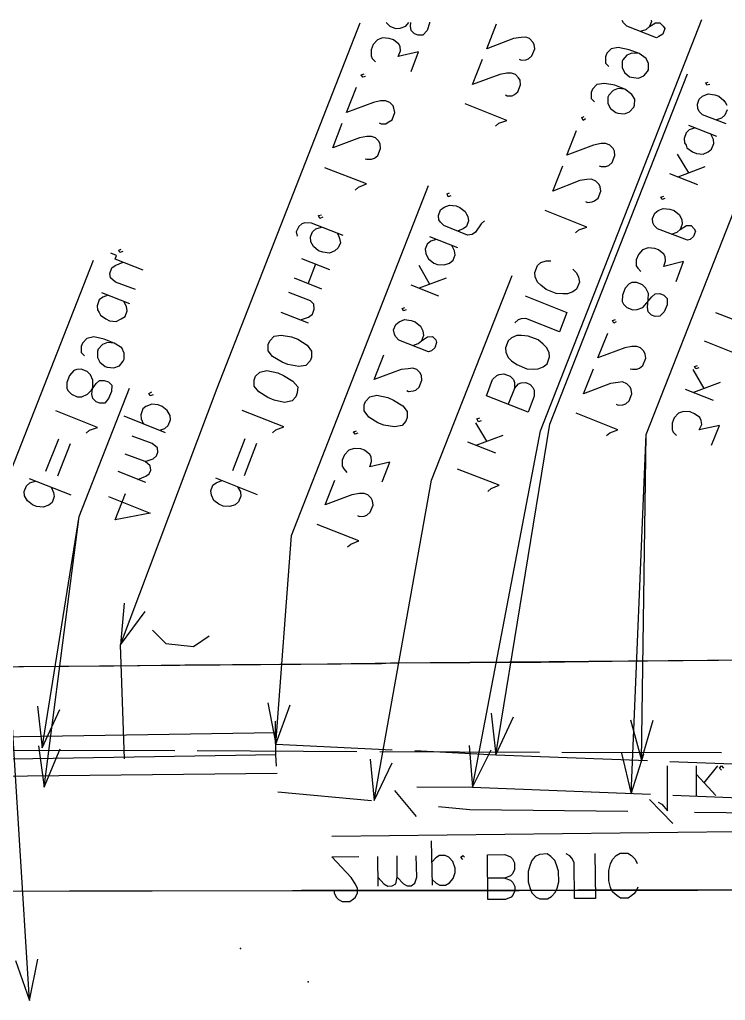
# Model space of a CAD drawing. Header units: metres. Extents: x 131 to 658, y 22 to 173.
# Drawn here: x 187 to 203.51, y 128.37 to 151.34 of the extents above; entities that cross this region are included whole.
import ezdxf

# ---------------------------------------------------------------- set-up
doc = ezdxf.new("R2010")
doc.units = ezdxf.units.M
for name, color, linetype in [('BOUNDARY', 7, 'Continuous'), ('ELECTR_CABLE', 7, 'Continuous'), ('ELECTR_CABLE_COMM', 7, 'Continuous'), ('GRASS', 7, 'Continuous'), ('SEWER', 7, 'Continuous'), ('SIDEWALK_PATH', 7, 'Continuous'), ('TREE', 7, 'Continuous'), ('WATER_PIPELINE', 7, 'Continuous')]:
    doc.layers.add(name, color=color, linetype=linetype)

msp = doc.modelspace()

# ---------------------------------------------------------------- linework, layer by layer
at = {"layer": 'BOUNDARY'}
msp.add_lwpolyline([(186.026, 136.187), (189.2, 136.209), (190.864, 136.231), (194.204, 136.253), (195.869, 136.276), (199.198, 136.298), (200.862, 136.32), (204.192, 136.353), (205.856, 136.364), (208.664, 136.387), (208.664, 136.387), (209.196, 136.376), (210.861, 136.353), (214.19, 136.298), (215.854, 136.276), (219.183, 136.22), (220.848, 136.198), (221.036, 136.198), (221.036, 136.198), (224.177, 136.209)], dxfattribs=at)
at = {"layer": 'ELECTR_CABLE'}
for points in [[(197.522, 134.345), (197.6, 133.368), (199.187, 141.713), (202.963, 151.342)], [(201.739, 151.179), (201.883, 151.267), (201.983, 151.267), (202.061, 151.19), (202.094, 151.134), (202.05, 151.001), (201.961, 150.946), (201.906, 150.912), (201.206, 151.19), (201.129, 151.267), (201.101, 151.323)], [(201.528, 151.068), (201.661, 151.112), (201.739, 151.179)], [(201.78, 151.33), (201.784, 151.301), (201.739, 151.179)], [(201.495, 150.546), (201.329, 150.557), (201.329, 150.557), (201.206, 150.513), (201.206, 150.513), (201.118, 150.402), (201.118, 150.402), (201.096, 150.369), (201.096, 150.369), (201.096, 150.224), (201.096, 150.224), (201.151, 150.102), (201.151, 150.102), (201.273, 150.002), (201.273, 150.002), (201.317, 149.991), (201.317, 149.991), (201.484, 149.969), (201.484, 149.969), (201.606, 150.025), (201.606, 150.025), (201.695, 150.124), (201.695, 150.124), (201.717, 150.169), (201.717, 150.169), (201.717, 150.313), (201.717, 150.313), (201.661, 150.435), (201.661, 150.435), (201.495, 150.546), (201.495, 150.546), (201.262, 150.635), (201.262, 150.635), (201.007, 150.69), (201.007, 150.69), (200.84, 150.657), (200.84, 150.657), (200.74, 150.557), (200.74, 150.557), (200.707, 150.468), (200.707, 150.468), (200.707, 150.324), (200.707, 150.324), (200.785, 150.246)], [(201.084, 134.167), (201.306, 133.213), (201.306, 133.213), (201.661, 141.624), (201.661, 141.624), (205.046, 150.246)], [(201.295, 134.944), (201.551, 134.001), (201.551, 134.001), (201.661, 141.624), (201.661, 141.624), (205.046, 150.246)], [(198.033, 135.099), (198.144, 134.123), (198.144, 134.123), (199.409, 141.868), (199.409, 141.868), (202.627, 150.069)], [(201.162, 149.714), (201.007, 149.725), (201.007, 149.725), (200.885, 149.681), (200.885, 149.681), (200.785, 149.57), (200.785, 149.57), (200.763, 149.525), (200.763, 149.525), (200.763, 149.381), (200.763, 149.381), (200.829, 149.259), (200.829, 149.259), (200.951, 149.17), (200.951, 149.17), (200.996, 149.148), (200.996, 149.148), (201.151, 149.137), (201.151, 149.137), (201.273, 149.181), (201.273, 149.181), (201.373, 149.292), (201.373, 149.292), (201.384, 149.337), (201.384, 149.337), (201.395, 149.481), (201.395, 149.481), (201.329, 149.592), (201.329, 149.592), (201.162, 149.714), (201.162, 149.714), (200.929, 149.803), (200.929, 149.803), (200.685, 149.847), (200.685, 149.847), (200.507, 149.825), (200.507, 149.825), (200.408, 149.714), (200.408, 149.714), (200.374, 149.636), (200.374, 149.636), (200.374, 149.492), (200.374, 149.492), (200.452, 149.414)], [(203.148, 149.825), (203.082, 149.803), (203.082, 149.803), (203.06, 149.858), (203.06, 149.858), (203.115, 149.88)], [(203.537, 148.904), (202.982, 149.115), (202.982, 149.115), (202.904, 149.192), (202.904, 149.192), (202.871, 149.259), (202.871, 149.259), (202.86, 149.359), (202.86, 149.359), (202.904, 149.481), (202.904, 149.481), (202.982, 149.547), (202.982, 149.547), (203.115, 149.603), (203.115, 149.603), (203.271, 149.581), (203.271, 149.581), (203.359, 149.547), (203.359, 149.547), (203.481, 149.448), (203.481, 149.448), (203.515, 149.392), (203.515, 149.392), (203.548, 149.337)], [(200.241, 149.015), (200.186, 148.981), (200.186, 148.981), (200.152, 149.048), (200.152, 149.048), (200.208, 149.07)], [(203.559, 149.226), (203.504, 149.104), (203.504, 149.104), (203.426, 149.037), (203.426, 149.037), (203.304, 148.993)], [(203.315, 148.604), (202.66, 148.859)], [(200.563, 147.916), (200.607, 147.905), (200.607, 147.905), (200.718, 147.905), (200.718, 147.905), (200.785, 147.927), (200.785, 147.927), (200.862, 147.994), (200.862, 147.994), (200.929, 148.16), (200.929, 148.16), (200.918, 148.26), (200.918, 148.26), (200.885, 148.327), (200.885, 148.327), (200.807, 148.404), (200.807, 148.404), (200.718, 148.438), (200.718, 148.438), (200.607, 148.438), (200.607, 148.438), (200.43, 148.404), (200.43, 148.404), (199.808, 148.171), (199.808, 148.171), (200.03, 148.748)], [(202.804, 148.804), (202.671, 148.76), (202.671, 148.76), (202.594, 148.693), (202.594, 148.693), (202.549, 148.56), (202.549, 148.56), (202.56, 148.46), (202.56, 148.46), (202.594, 148.404), (202.594, 148.404), (202.616, 148.338), (202.616, 148.338), (202.749, 148.249), (202.749, 148.249), (202.838, 148.205), (202.838, 148.205), (202.993, 148.194), (202.993, 148.194), (203.115, 148.249), (203.115, 148.249), (203.193, 148.305), (203.193, 148.305), (203.248, 148.438), (203.248, 148.438), (203.237, 148.538), (203.237, 148.538), (203.171, 148.66)], [(202.66, 147.75), (202.394, 148.194)], [(200.241, 147.084), (200.285, 147.062), (200.285, 147.062), (200.396, 147.073), (200.396, 147.073), (200.452, 147.095), (200.452, 147.095), (200.541, 147.162), (200.541, 147.162), (200.596, 147.328), (200.596, 147.328), (200.585, 147.428), (200.585, 147.428), (200.563, 147.483), (200.563, 147.483), (200.485, 147.561), (200.485, 147.561), (200.385, 147.605), (200.385, 147.605), (200.274, 147.594), (200.274, 147.594), (200.108, 147.572), (200.108, 147.572), (199.475, 147.328), (199.475, 147.328), (199.708, 147.916)], [(202.871, 147.472), (202.216, 147.728)], [(203.037, 147.894), (202.405, 147.65)], [(192.806, 135.344), (192.995, 134.378), (192.995, 134.378), (193.361, 139.261), (193.361, 139.261), (196.568, 147.461)], [(197.09, 147.217), (197.023, 147.195), (197.023, 147.195), (197.001, 147.261), (197.001, 147.261), (197.056, 147.284)], [(197.877, 146.629), (197.8, 146.562), (197.8, 146.562), (197.667, 146.363), (197.667, 146.363), (197.589, 146.307), (197.589, 146.307), (197.478, 146.296), (197.478, 146.296), (196.923, 146.518), (196.923, 146.518), (196.845, 146.596), (196.845, 146.596), (196.812, 146.651), (196.812, 146.651), (196.801, 146.751), (196.801, 146.751), (196.845, 146.884), (196.845, 146.884), (196.934, 146.951), (196.934, 146.951), (197.056, 146.995), (197.056, 146.995), (197.212, 146.984), (197.212, 146.984), (197.3, 146.94), (197.3, 146.94), (197.423, 146.851), (197.423, 146.851), (197.456, 146.784), (197.456, 146.784), (197.489, 146.729), (197.489, 146.729), (197.5, 146.629), (197.5, 146.629), (197.456, 146.496), (197.456, 146.496), (197.378, 146.44), (197.378, 146.44), (197.245, 146.385)], [(202.094, 147.15), (202.039, 147.128), (202.039, 147.128), (202.005, 147.184), (202.005, 147.184), (202.072, 147.206)], [(200.008, 146.352), (200.086, 146.418), (200.086, 146.418), (200.274, 146.485), (200.274, 146.485), (199.298, 146.873)], [(202.25, 146.318), (202.383, 146.363), (202.383, 146.363), (202.46, 146.429), (202.46, 146.429), (202.605, 146.518), (202.605, 146.518), (202.716, 146.518), (202.716, 146.518), (202.782, 146.44), (202.782, 146.44), (202.816, 146.385), (202.816, 146.385), (202.771, 146.263), (202.771, 146.263), (202.693, 146.196), (202.693, 146.196), (202.627, 146.174), (202.627, 146.174), (201.928, 146.44), (201.928, 146.44), (201.85, 146.518), (201.85, 146.518), (201.817, 146.585), (201.817, 146.585), (201.806, 146.684), (201.806, 146.684), (201.861, 146.806), (201.861, 146.806), (201.939, 146.873), (201.939, 146.873), (202.061, 146.917), (202.061, 146.917), (202.216, 146.906), (202.216, 146.906), (202.316, 146.873), (202.316, 146.873), (202.438, 146.773), (202.438, 146.773), (202.494, 146.651), (202.494, 146.651), (202.505, 146.551), (202.505, 146.551), (202.46, 146.429)], [(196.746, 146.196), (196.624, 146.152), (196.624, 146.152), (196.535, 146.085), (196.535, 146.085), (196.49, 145.963), (196.49, 145.963), (196.501, 145.863), (196.501, 145.863), (196.535, 145.797), (196.535, 145.797), (196.568, 145.741), (196.568, 145.741), (196.69, 145.641), (196.69, 145.641), (196.779, 145.608), (196.779, 145.608), (196.934, 145.597), (196.934, 145.597), (197.056, 145.641), (197.056, 145.641), (197.145, 145.708), (197.145, 145.708), (197.189, 145.83), (197.189, 145.83), (197.178, 145.93), (197.178, 145.93), (197.112, 146.052)], [(197.256, 145.996), (196.601, 146.252)], [(202.361, 145.209), (202.538, 145.675), (202.538, 145.675), (202.072, 145.564), (202.072, 145.564), (202.116, 145.697), (202.116, 145.697), (202.105, 145.797), (202.105, 145.797), (202.072, 145.852), (202.072, 145.852), (201.95, 145.952), (201.95, 145.952), (201.861, 145.985), (201.861, 145.985), (201.706, 145.996), (201.706, 145.996), (201.573, 145.952), (201.573, 145.952), (201.484, 145.841), (201.484, 145.841), (201.428, 145.719), (201.428, 145.719), (201.428, 145.575), (201.428, 145.575), (201.462, 145.519), (201.462, 145.519), (201.539, 145.442)], [(196.601, 145.142), (196.346, 145.586)], [(196.979, 145.286), (196.346, 145.053)], [(202.083, 144.498), (201.983, 144.398), (201.983, 144.398), (201.872, 144.387), (201.872, 144.387), (201.784, 144.421), (201.784, 144.421), (201.706, 144.498), (201.706, 144.498), (201.695, 144.609), (201.695, 144.609), (201.706, 144.787), (201.706, 144.787), (201.717, 144.931), (201.717, 144.931), (201.65, 145.053), (201.65, 145.053), (201.573, 145.131), (201.573, 145.131), (201.44, 145.186), (201.44, 145.186), (201.329, 145.186), (201.329, 145.186), (201.262, 145.153), (201.262, 145.153), (201.173, 145.053), (201.173, 145.053), (201.107, 144.887), (201.107, 144.887), (201.096, 144.742), (201.096, 144.742), (201.129, 144.676), (201.129, 144.676), (201.206, 144.598), (201.206, 144.598), (201.351, 144.543), (201.351, 144.543), (201.451, 144.554), (201.451, 144.554), (201.584, 144.598), (201.584, 144.598), (201.673, 144.709), (201.673, 144.709), (201.795, 144.853), (201.795, 144.853), (201.872, 144.92), (201.872, 144.92), (201.983, 144.931), (201.983, 144.931), (202.072, 144.887), (202.072, 144.887), (202.15, 144.809), (202.15, 144.809), (202.15, 144.665), (202.15, 144.665), (202.083, 144.498)], [(196.812, 144.865), (196.157, 145.12)], [(196.047, 144.543), (195.98, 144.521), (195.98, 144.521), (195.947, 144.576), (195.947, 144.576), (196.013, 144.598)], [(203.992, 143.966), (204.081, 144.021), (204.081, 144.021), (204.269, 144.099), (204.269, 144.099), (203.293, 144.476)], [(196.202, 143.71), (196.324, 143.755), (196.324, 143.755), (196.402, 143.821), (196.402, 143.821), (196.546, 143.91), (196.546, 143.91), (196.657, 143.921), (196.657, 143.921), (196.735, 143.844), (196.735, 143.844), (196.757, 143.777), (196.757, 143.777), (196.712, 143.655), (196.712, 143.655), (196.635, 143.588), (196.635, 143.588), (196.568, 143.566), (196.568, 143.566), (195.869, 143.833), (195.869, 143.833), (195.791, 143.921), (195.791, 143.921), (195.769, 143.977), (195.769, 143.977), (195.747, 144.077), (195.747, 144.077), (195.802, 144.199), (195.802, 144.199), (195.88, 144.265), (195.88, 144.265), (196.002, 144.321), (196.002, 144.321), (196.157, 144.299), (196.157, 144.299), (196.257, 144.265), (196.257, 144.265), (196.379, 144.165), (196.379, 144.165), (196.435, 144.054), (196.435, 144.054), (196.446, 143.944), (196.446, 143.944), (196.402, 143.821)], [(200.962, 144.265), (200.907, 144.232), (200.907, 144.232), (200.874, 144.299), (200.874, 144.299), (200.94, 144.321)], [(201.284, 143.167), (201.34, 143.156), (201.34, 143.156), (201.44, 143.156), (201.44, 143.156), (201.506, 143.178), (201.506, 143.178), (201.584, 143.244), (201.584, 143.244), (201.65, 143.411), (201.65, 143.411), (201.639, 143.511), (201.639, 143.511), (201.606, 143.577), (201.606, 143.577), (201.528, 143.655), (201.528, 143.655), (201.44, 143.688), (201.44, 143.688), (201.329, 143.688), (201.329, 143.688), (201.162, 143.655), (201.162, 143.655), (200.53, 143.422), (200.53, 143.422), (200.763, 143.999)], [(203.737, 143.289), (203.814, 143.355), (203.814, 143.355), (204.003, 143.422), (204.003, 143.422), (203.026, 143.81)], [(196.058, 142.656), (196.102, 142.634), (196.102, 142.634), (196.213, 142.645), (196.213, 142.645), (196.268, 142.667), (196.268, 142.667), (196.346, 142.734), (196.346, 142.734), (196.413, 142.9), (196.413, 142.9), (196.402, 143), (196.402, 143), (196.368, 143.067), (196.368, 143.067), (196.291, 143.145), (196.291, 143.145), (196.202, 143.178), (196.202, 143.178), (196.091, 143.167), (196.091, 143.167), (195.924, 143.145), (195.924, 143.145), (195.292, 142.912), (195.292, 142.912), (195.525, 143.489)], [(200.962, 142.334), (201.007, 142.312), (201.007, 142.312), (201.118, 142.323), (201.118, 142.323), (201.184, 142.346), (201.184, 142.346), (201.262, 142.412), (201.262, 142.412), (201.329, 142.579), (201.329, 142.579), (201.306, 142.678), (201.306, 142.678), (201.284, 142.734), (201.284, 142.734), (201.206, 142.812), (201.206, 142.812), (201.107, 142.856), (201.107, 142.856), (201.007, 142.845), (201.007, 142.845), (200.829, 142.823), (200.829, 142.823), (200.197, 142.579), (200.197, 142.579), (200.43, 143.167)], [(203.015, 142.701), (202.76, 143.145)], [(202.893, 143.189), (202.827, 143.167), (202.827, 143.167), (202.793, 143.222), (202.793, 143.222), (202.86, 143.244)], [(187.413, 135.266), (187.524, 134.289), (187.524, 134.289), (188.39, 139.705), (188.39, 139.705), (189.566, 142.712)], [(187.435, 134.334), (187.569, 133.368), (187.569, 133.368), (188.39, 139.705), (188.39, 139.705), (189.566, 142.712)], [(203.237, 142.423), (202.583, 142.678)], [(203.393, 142.845), (202.771, 142.612)], [(190.121, 142.556), (190.054, 142.534), (190.054, 142.534), (190.021, 142.59), (190.021, 142.59), (190.088, 142.623)], [(196.035, 141.935), (195.947, 141.835), (195.947, 141.835), (195.769, 141.802), (195.769, 141.802), (195.525, 141.846), (195.525, 141.846), (195.381, 141.902), (195.381, 141.902), (195.17, 142.035), (195.17, 142.035), (195.059, 142.179), (195.059, 142.179), (195.059, 142.323), (195.059, 142.323), (195.092, 142.401), (195.092, 142.401), (195.192, 142.512), (195.192, 142.512), (195.359, 142.545), (195.359, 142.545), (195.614, 142.49), (195.614, 142.49), (195.747, 142.434), (195.747, 142.434), (195.969, 142.301), (195.969, 142.301), (196.069, 142.168), (196.069, 142.168), (196.069, 142.024), (196.069, 142.024), (196.035, 141.935)], [(190.276, 141.724), (190.398, 141.769), (190.398, 141.769), (190.476, 141.835), (190.476, 141.835), (190.531, 141.968), (190.531, 141.968), (190.52, 142.068), (190.52, 142.068), (190.454, 142.19), (190.454, 142.19), (190.332, 142.279), (190.332, 142.279), (190.243, 142.323), (190.243, 142.323), (190.088, 142.334), (190.088, 142.334), (189.954, 142.279), (189.954, 142.279), (189.877, 142.224), (189.877, 142.224), (189.832, 142.09), (189.832, 142.09), (189.843, 141.99), (189.843, 141.99), (189.899, 141.868)], [(203.193, 141.38), (203.381, 141.835), (203.381, 141.835), (202.904, 141.735), (202.904, 141.735), (202.96, 141.857), (202.96, 141.857), (202.949, 141.957), (202.949, 141.957), (202.915, 142.024), (202.915, 142.024), (202.793, 142.113), (202.793, 142.113), (202.693, 142.157), (202.693, 142.157), (202.538, 142.168), (202.538, 142.168), (202.416, 142.124), (202.416, 142.124), (202.316, 142.013), (202.316, 142.013), (202.272, 141.891), (202.272, 141.891), (202.272, 141.746), (202.272, 141.746), (202.294, 141.68), (202.294, 141.68), (202.372, 141.602)], [(190.409, 141.669), (189.444, 142.057)], [(200.729, 141.602), (200.807, 141.669), (200.807, 141.669), (200.996, 141.735), (200.996, 141.735), (200.019, 142.124)], [(194.915, 141.658), (194.848, 141.635), (194.848, 141.635), (194.815, 141.691), (194.815, 141.691), (194.881, 141.713)], [(189.932, 140.992), (190.121, 141.058), (190.121, 141.058), (190.199, 141.125), (190.199, 141.125), (190.232, 141.214), (190.232, 141.214), (190.221, 141.314), (190.221, 141.314), (190.099, 141.413), (190.099, 141.413), (189.633, 141.591)], [(195.481, 140.515), (195.658, 140.981), (195.658, 140.981), (195.192, 140.87), (195.192, 140.87), (195.236, 140.992), (195.236, 140.992), (195.225, 141.103), (195.225, 141.103), (195.192, 141.158), (195.192, 141.158), (195.07, 141.258), (195.07, 141.258), (194.981, 141.291), (194.981, 141.291), (194.826, 141.302), (194.826, 141.302), (194.704, 141.258), (194.704, 141.258), (194.604, 141.147), (194.604, 141.147), (194.548, 141.025), (194.548, 141.025), (194.548, 140.881), (194.548, 140.881), (194.582, 140.825), (194.582, 140.825), (194.659, 140.737)], [(189.766, 140.57), (189.954, 140.648), (189.954, 140.648), (190.032, 140.703), (190.032, 140.703), (190.065, 140.792), (190.065, 140.792), (190.054, 140.892), (190.054, 140.892), (189.932, 140.992), (189.932, 140.992), (189.466, 141.169)], [(189.954, 140.504), (189.3, 140.759)], [(194.904, 139.727), (194.948, 139.705), (194.948, 139.705), (195.059, 139.716), (195.059, 139.716), (195.125, 139.738), (195.125, 139.738), (195.203, 139.804), (195.203, 139.804), (195.27, 139.971), (195.27, 139.971), (195.259, 140.071), (195.259, 140.071), (195.225, 140.137), (195.225, 140.137), (195.148, 140.215), (195.148, 140.215), (195.059, 140.248), (195.059, 140.248), (194.948, 140.248), (194.948, 140.248), (194.77, 140.215), (194.77, 140.215), (194.149, 139.982), (194.149, 139.982), (194.371, 140.559)], [(189.078, 140.171), (190.054, 139.782), (190.054, 139.782), (189.233, 139.627), (189.233, 139.627), (189.477, 140.248)], [(194.671, 138.994), (194.748, 139.061), (194.748, 139.061), (194.937, 139.139), (194.937, 139.139), (193.96, 139.516)], [(192.995, 134.378), (193.328, 135.299)], [(187.524, 134.289), (187.935, 135.188)], [(193.006, 133.857), (192.995, 134.123), (192.995, 134.123), (192.984, 134.644), (192.984, 134.644), (192.984, 134.911)], [(198.144, 134.123), (198.554, 135.011)], [(201.551, 134.001), (201.828, 134.933)], [(192.984, 134.644), (182.02, 134.467), (182.02, 134.467), (168.737, 131.127)], [(192.995, 134.378), (195.714, 134.245)], [(186.881, 134.234), (190.631, 134.223)], [(187.569, 133.368), (187.946, 134.267)], [(191.153, 134.223), (194.892, 134.201)], [(195.425, 134.201), (199.165, 134.189)], [(196.246, 134.223), (198.144, 134.123), (198.144, 134.123), (201.695, 133.99)], [(197.6, 133.368), (198.033, 134.245)], [(199.686, 134.189), (203.426, 134.178)], [(201.306, 133.213), (201.606, 134.145)], [(192.995, 134.123), (182.087, 133.945), (182.087, 133.945), (168.859, 130.627)], [(202.216, 133.968), (204.946, 133.868)], [(193.028, 133.69), (182.065, 133.568), (182.065, 133.568), (171.478, 130.461)], [(201.939, 133.013), (202.028, 132.969), (202.028, 132.969), (202.161, 132.813), (202.161, 132.813), (202.161, 133.868)], [(202.838, 133.169), (202.838, 133.868)], [(203.015, 133.468), (203.337, 133.868)], [(203.426, 133.768), (203.381, 133.812), (203.381, 133.812), (203.426, 133.868), (203.426, 133.868), (203.47, 133.812)], [(203.293, 133.169), (202.838, 133.668)], [(196.291, 133.379), (197.6, 133.368), (197.6, 133.368), (201.761, 133.202)], [(202.283, 133.18), (205.013, 133.069)]]:
    msp.add_lwpolyline(points, dxfattribs=at)
at = {"layer": 'ELECTR_CABLE_COMM'}
for points in [[(199.941, 145.497), (200.019, 145.419), (200.019, 145.419), (200.052, 145.364), (200.052, 145.364), (200.075, 145.308), (200.075, 145.308), (200.097, 145.197), (200.097, 145.197), (200.03, 145.031), (200.03, 145.031), (199.941, 144.964), (199.941, 144.964), (199.886, 144.942), (199.886, 144.942), (199.819, 144.92), (199.819, 144.92), (199.708, 144.92), (199.708, 144.92), (199.553, 144.931), (199.553, 144.931), (199.32, 145.02), (199.32, 145.02), (199.198, 145.12), (199.198, 145.12), (199.12, 145.197), (199.12, 145.197), (199.065, 145.32), (199.065, 145.32), (199.054, 145.419), (199.054, 145.419), (199.12, 145.586), (199.12, 145.586), (199.198, 145.652), (199.198, 145.652), (199.32, 145.697), (199.32, 145.697), (199.431, 145.697)], [(195.203, 134.023), (195.292, 133.058), (195.292, 133.058), (196.635, 140.559), (196.635, 140.559), (198.521, 145.353)], [(198.832, 144.876), (199.808, 144.487), (199.808, 144.487), (199.631, 144.032), (199.631, 144.032), (198.843, 144.343), (198.843, 144.343), (198.732, 144.332), (198.732, 144.332), (198.665, 144.31), (198.665, 144.31), (198.588, 144.243)], [(199.342, 143.278), (199.398, 143.444), (199.398, 143.444), (199.387, 143.544), (199.387, 143.544), (199.331, 143.666), (199.331, 143.666), (199.253, 143.744), (199.253, 143.744), (199.131, 143.844), (199.131, 143.844), (198.898, 143.932), (198.898, 143.932), (198.743, 143.944), (198.743, 143.944), (198.632, 143.944), (198.632, 143.944), (198.51, 143.888), (198.51, 143.888), (198.432, 143.821), (198.432, 143.821), (198.366, 143.655), (198.366, 143.655), (198.377, 143.555), (198.377, 143.555), (198.432, 143.433), (198.432, 143.433), (198.51, 143.355), (198.51, 143.355), (198.632, 143.267), (198.632, 143.267), (198.865, 143.167), (198.865, 143.167), (199.02, 143.156), (199.02, 143.156), (199.131, 143.167), (199.131, 143.167), (199.253, 143.211), (199.253, 143.211), (199.342, 143.278)], [(198.577, 142.701), (198.676, 142.812), (198.676, 142.812), (198.732, 142.834), (198.732, 142.834), (198.843, 142.845), (198.843, 142.845), (198.943, 142.801), (198.943, 142.801), (199.009, 142.723), (199.009, 142.723), (199.043, 142.667), (199.043, 142.667), (199.043, 142.523), (199.043, 142.523), (198.898, 142.146), (198.898, 142.146), (197.922, 142.534), (197.922, 142.534), (198.066, 142.912), (198.066, 142.912), (198.166, 143.011), (198.166, 143.011), (198.221, 143.034), (198.221, 143.034), (198.332, 143.045), (198.332, 143.045), (198.477, 142.989), (198.477, 142.989), (198.554, 142.912), (198.554, 142.912), (198.577, 142.845), (198.577, 142.845), (198.577, 142.701), (198.577, 142.701), (198.432, 142.334)], [(197.8, 141.946), (197.733, 141.924), (197.733, 141.924), (197.7, 141.99), (197.7, 141.99), (197.767, 142.013)], [(197.933, 141.469), (197.678, 141.902)], [(198.31, 141.602), (197.678, 141.369)], [(198.144, 141.192), (197.489, 141.447)], [(197.955, 140.293), (198.033, 140.359), (198.033, 140.359), (198.221, 140.437), (198.221, 140.437), (197.245, 140.814)], [(195.292, 133.058), (195.714, 133.934)], [(193.039, 133.257), (195.236, 133.058)], [(195.769, 133.291), (196.28, 132.68)], [(201.739, 133.08), (202.283, 132.514)], [(196.801, 132.913), (197.533, 132.847), (197.533, 132.847), (201.229, 132.802)], [(202.793, 132.78), (205.013, 132.758)], [(205.257, 132.325), (206.145, 132.747), (206.145, 132.747), (203.748, 132.325), (203.748, 132.325), (194.304, 132.214)], [(196.657, 131.071), (196.635, 132.114)], [(194.36, 130.938), (194.36, 130.894), (194.36, 130.894), (194.404, 130.794), (194.404, 130.794), (194.46, 130.738), (194.46, 130.738), (194.548, 130.694), (194.548, 130.694), (194.726, 130.694), (194.726, 130.694), (194.815, 130.749), (194.815, 130.749), (194.859, 130.794), (194.859, 130.794), (194.904, 130.894), (194.904, 130.894), (194.904, 130.994), (194.904, 130.994), (194.859, 131.093), (194.859, 131.093), (194.759, 131.249), (194.759, 131.249), (194.304, 131.737), (194.304, 131.737), (194.937, 131.748)], [(195.392, 131.049), (195.381, 131.748)], [(195.392, 131.249), (195.525, 131.105), (195.525, 131.105), (195.614, 131.049), (195.614, 131.049), (195.714, 131.06), (195.714, 131.06), (195.802, 131.105), (195.802, 131.105), (195.836, 131.26), (195.836, 131.26), (195.836, 131.759)], [(195.836, 131.26), (195.98, 131.105), (195.98, 131.105), (196.069, 131.06), (196.069, 131.06), (196.157, 131.06), (196.157, 131.06), (196.246, 131.116), (196.246, 131.116), (196.291, 131.26), (196.291, 131.26), (196.28, 131.759)], [(196.646, 131.216), (196.746, 131.116), (196.746, 131.116), (196.834, 131.071), (196.834, 131.071), (196.968, 131.071), (196.968, 131.071), (197.056, 131.127), (197.056, 131.127), (197.145, 131.227), (197.145, 131.227), (197.189, 131.371), (197.189, 131.371), (197.189, 131.471), (197.189, 131.471), (197.134, 131.626), (197.134, 131.626), (197.045, 131.726), (197.045, 131.726), (196.956, 131.77), (196.956, 131.77), (196.823, 131.77), (196.823, 131.77), (196.735, 131.715), (196.735, 131.715), (196.646, 131.615)], [(197.367, 131.67), (197.323, 131.726), (197.323, 131.726), (197.367, 131.77), (197.367, 131.77), (197.411, 131.726)], [(198.355, 131.238), (198.488, 131.193), (198.488, 131.193), (198.543, 131.138), (198.543, 131.138), (198.588, 131.038), (198.588, 131.038), (198.588, 130.938), (198.588, 130.938), (198.543, 130.838), (198.543, 130.838), (198.499, 130.794), (198.499, 130.794), (198.366, 130.738), (198.366, 130.738), (197.955, 130.738), (197.955, 130.738), (197.944, 131.781), (197.944, 131.781), (198.355, 131.793), (198.355, 131.793), (198.488, 131.737), (198.488, 131.737), (198.532, 131.693), (198.532, 131.693), (198.577, 131.593), (198.577, 131.593), (198.577, 131.437), (198.577, 131.437), (198.532, 131.338), (198.532, 131.338), (198.488, 131.293), (198.488, 131.293), (198.355, 131.238), (198.355, 131.238), (197.955, 131.238)], [(199.176, 130.749), (199.353, 130.749), (199.353, 130.749), (199.442, 130.805), (199.442, 130.805), (199.531, 130.905), (199.531, 130.905), (199.575, 131.005), (199.575, 131.005), (199.62, 131.149), (199.62, 131.149), (199.609, 131.404), (199.609, 131.404), (199.564, 131.548), (199.564, 131.548), (199.52, 131.648), (199.52, 131.648), (199.431, 131.748), (199.431, 131.748), (199.342, 131.804), (199.342, 131.804), (199.165, 131.793), (199.165, 131.793), (199.065, 131.748), (199.065, 131.748), (198.987, 131.648), (198.987, 131.648), (198.943, 131.548), (198.943, 131.548), (198.898, 131.393), (198.898, 131.393), (198.898, 131.149), (198.898, 131.149), (198.943, 130.994), (198.943, 130.994), (198.987, 130.894), (198.987, 130.894), (199.087, 130.794), (199.087, 130.794), (199.176, 130.749)], [(200.463, 131.815), (200.474, 130.761), (200.474, 130.761), (199.986, 130.761), (199.986, 130.761), (199.975, 131.604), (199.975, 131.604), (199.919, 131.704), (199.919, 131.704), (199.875, 131.759), (199.875, 131.759), (199.786, 131.804)], [(201.462, 131.027), (201.417, 130.927), (201.417, 130.927), (201.373, 130.872), (201.373, 130.872), (201.329, 130.827), (201.329, 130.827), (201.24, 130.772), (201.24, 130.772), (201.062, 130.772), (201.062, 130.772), (200.973, 130.827), (200.973, 130.827), (200.929, 130.872), (200.929, 130.872), (200.874, 130.916), (200.874, 130.916), (200.829, 131.016), (200.829, 131.016), (200.785, 131.171), (200.785, 131.171), (200.785, 131.415), (200.785, 131.415), (200.829, 131.571), (200.829, 131.571), (200.874, 131.67), (200.874, 131.67), (200.962, 131.77), (200.962, 131.77), (201.051, 131.826), (201.051, 131.826), (201.229, 131.826), (201.229, 131.826), (201.317, 131.77), (201.317, 131.77), (201.406, 131.682), (201.406, 131.682), (201.451, 131.582)]]:
    msp.add_lwpolyline(points, dxfattribs=at)
at = {"layer": 'GRASS'}
msp.add_lwpolyline([(179.612, 130.916), (193.594, 130.949), (196.124, 130.949), (198.221, 130.949), (198.688, 130.949), (211.238, 130.971), (212.814, 130.971), (214.955, 130.982), (228.283, 131.005), (228.815, 131.005), (230.813, 131.005), (231.334, 131.005), (234.275, 131.016), (254.227, 131.049), (255.825, 131.049), (263.082, 131.06)], dxfattribs=at)
at = {"layer": 'SEWER'}
for points in [[(189.888, 145.475), (189.233, 145.73), (189.233, 145.73), (189.266, 145.819), (189.266, 145.819), (189.133, 145.874)], [(189.411, 145.908), (189.344, 145.885), (189.344, 145.885), (189.322, 145.941), (189.322, 145.941), (189.377, 145.963)], [(186.903, 129.307), (187.225, 128.375), (187.225, 128.375), (186.492, 140.037), (186.492, 140.037), (188.723, 145.708)], [(189.71, 145.02), (189.244, 145.197), (189.244, 145.197), (189.122, 145.297), (189.122, 145.297), (189.111, 145.397), (189.111, 145.397), (189.155, 145.53), (189.155, 145.53), (189.233, 145.586), (189.233, 145.586), (189.422, 145.664)], [(189.577, 144.687), (188.922, 144.942)], [(189.067, 144.887), (188.945, 144.842), (188.945, 144.842), (188.856, 144.776), (188.856, 144.776), (188.811, 144.643), (188.811, 144.643), (188.823, 144.543), (188.823, 144.543), (188.856, 144.487), (188.856, 144.487), (188.889, 144.421), (188.889, 144.421), (189.011, 144.332), (189.011, 144.332), (189.1, 144.288), (189.1, 144.288), (189.255, 144.276), (189.255, 144.276), (189.377, 144.332), (189.377, 144.332), (189.466, 144.387), (189.466, 144.387), (189.511, 144.521), (189.511, 144.521), (189.499, 144.62), (189.499, 144.62), (189.433, 144.742)], [(189.211, 143.766), (189.056, 143.777), (189.056, 143.777), (188.933, 143.733), (188.933, 143.733), (188.834, 143.622), (188.834, 143.622), (188.823, 143.577), (188.823, 143.577), (188.823, 143.433), (188.823, 143.433), (188.878, 143.322), (188.878, 143.322), (189, 143.222), (189, 143.222), (189.044, 143.2), (189.044, 143.2), (189.2, 143.189), (189.2, 143.189), (189.333, 143.233), (189.333, 143.233), (189.422, 143.344), (189.422, 143.344), (189.444, 143.389), (189.444, 143.389), (189.444, 143.533), (189.444, 143.533), (189.388, 143.655), (189.388, 143.655), (189.211, 143.766), (189.211, 143.766), (188.978, 143.855), (188.978, 143.855), (188.734, 143.91), (188.734, 143.91), (188.567, 143.877), (188.567, 143.877), (188.467, 143.766), (188.467, 143.766), (188.434, 143.688), (188.434, 143.688), (188.434, 143.544), (188.434, 143.544), (188.512, 143.466)], [(189.078, 142.468), (188.989, 142.357), (188.989, 142.357), (188.878, 142.357), (188.878, 142.357), (188.789, 142.39), (188.789, 142.39), (188.712, 142.468), (188.712, 142.468), (188.689, 142.568), (188.689, 142.568), (188.712, 142.756), (188.712, 142.756), (188.712, 142.9), (188.712, 142.9), (188.656, 143.022), (188.656, 143.022), (188.578, 143.1), (188.578, 143.1), (188.434, 143.156), (188.434, 143.156), (188.334, 143.145), (188.334, 143.145), (188.268, 143.122), (188.268, 143.122), (188.168, 143.011), (188.168, 143.011), (188.101, 142.845), (188.101, 142.845), (188.101, 142.701), (188.101, 142.701), (188.135, 142.645), (188.135, 142.645), (188.212, 142.568), (188.212, 142.568), (188.345, 142.512), (188.345, 142.512), (188.456, 142.512), (188.456, 142.512), (188.589, 142.568), (188.589, 142.568), (188.678, 142.667), (188.678, 142.667), (188.789, 142.823), (188.789, 142.823), (188.867, 142.889), (188.867, 142.889), (188.978, 142.889), (188.978, 142.889), (189.078, 142.856), (189.078, 142.856), (189.155, 142.778), (189.155, 142.778), (189.144, 142.634), (189.144, 142.634), (189.078, 142.468)], [(188.556, 141.658), (188.634, 141.724), (188.634, 141.724), (188.823, 141.791), (188.823, 141.791), (187.846, 142.179)], [(187.613, 140.77), (187.913, 141.524)], [(187.89, 140.659), (188.19, 141.413)], [(188.201, 140.204), (187.225, 140.592)], [(187.735, 140.393), (187.791, 140.27), (187.791, 140.27), (187.802, 140.171), (187.802, 140.171), (187.757, 140.037), (187.757, 140.037), (187.68, 139.971), (187.68, 139.971), (187.546, 139.926), (187.546, 139.926), (187.391, 139.938), (187.391, 139.938), (187.302, 139.982), (187.302, 139.982), (187.18, 140.071), (187.18, 140.071), (187.114, 140.193), (187.114, 140.193), (187.103, 140.293), (187.103, 140.293), (187.158, 140.426), (187.158, 140.426), (187.236, 140.492), (187.236, 140.492), (187.358, 140.537)], [(190.11, 137.041), (190.42, 136.731), (190.42, 136.731), (191.064, 136.664), (191.064, 136.664), (191.43, 136.908)], [(187.225, 128.375), (187.424, 129.34)]]:
    msp.add_lwpolyline(points, dxfattribs=at)
at = {"layer": 'SIDEWALK_PATH'}
for points in [[(186.026, 136.187), (195.469, 136.265), (195.68, 136.276), (208.664, 136.387), (221.036, 136.198), (233.565, 136.276), (251.708, 136.309), (265.157, 136.331)], [(263.082, 131.06), (249.633, 131.038), (231.501, 131.005), (218.995, 130.982), (206.533, 130.96), (193.594, 130.949), (193.383, 130.938), (177.726, 130.916)]]:
    msp.add_lwpolyline(points, dxfattribs=at)
at = {"layer": 'TREE'}
for p in [(192.166, 129.593), (193.748, 128.807)]:
    msp.add_point(p, dxfattribs=at)
at = {"layer": 'WATER_PIPELINE'}
for points in [[(189.444, 137.674), (189.355, 136.697), (191.619, 142.712), (194.964, 151.265)], [(195.577, 151.273), (195.58, 151.267), (195.658, 151.19), (195.791, 151.134), (195.902, 151.145), (196.035, 151.19), (196.106, 151.278)], [(196.535, 151.09), (196.435, 150.979), (196.324, 150.979), (196.235, 151.012), (196.157, 151.09), (196.146, 151.19), (196.152, 151.278)], [(196.592, 151.281), (196.59, 151.256), (196.535, 151.09)], [(198.688, 150.413), (198.732, 150.391), (198.732, 150.391), (198.843, 150.402), (198.843, 150.402), (198.909, 150.424), (198.909, 150.424), (198.987, 150.491), (198.987, 150.491), (199.054, 150.657), (199.054, 150.657), (199.043, 150.757), (199.043, 150.757), (199.009, 150.812), (199.009, 150.812), (198.932, 150.901), (198.932, 150.901), (198.843, 150.934), (198.843, 150.934), (198.732, 150.923), (198.732, 150.923), (198.554, 150.901), (198.554, 150.901), (197.933, 150.657), (197.933, 150.657), (198.155, 151.245)], [(196.157, 150.124), (196.335, 150.59), (196.335, 150.59), (195.858, 150.48), (195.858, 150.48), (195.913, 150.613), (195.913, 150.613), (195.902, 150.713), (195.902, 150.713), (195.869, 150.768), (195.869, 150.768), (195.747, 150.868), (195.747, 150.868), (195.647, 150.901), (195.647, 150.901), (195.492, 150.912), (195.492, 150.912), (195.37, 150.868), (195.37, 150.868), (195.27, 150.757), (195.27, 150.757), (195.225, 150.635), (195.225, 150.635), (195.225, 150.491), (195.225, 150.491), (195.248, 150.435), (195.248, 150.435), (195.325, 150.357)], [(198.366, 149.581), (198.41, 149.558), (198.41, 149.558), (198.521, 149.558), (198.521, 149.558), (198.577, 149.592), (198.577, 149.592), (198.654, 149.647), (198.654, 149.647), (198.721, 149.814), (198.721, 149.814), (198.71, 149.925), (198.71, 149.925), (198.676, 149.98), (198.676, 149.98), (198.599, 150.058), (198.599, 150.058), (198.51, 150.091), (198.51, 150.091), (198.399, 150.091), (198.399, 150.091), (198.233, 150.058), (198.233, 150.058), (197.6, 149.825), (197.6, 149.825), (197.833, 150.413)], [(195.092, 150.013), (195.026, 149.991), (195.026, 149.991), (194.992, 150.047), (194.992, 150.047), (195.059, 150.069)], [(195.414, 148.926), (195.458, 148.904), (195.458, 148.904), (195.569, 148.904), (195.569, 148.904), (195.625, 148.937), (195.625, 148.937), (195.714, 148.993), (195.714, 148.993), (195.78, 149.17), (195.78, 149.17), (195.758, 149.27), (195.758, 149.27), (195.736, 149.325), (195.736, 149.325), (195.658, 149.403), (195.658, 149.403), (195.558, 149.436), (195.558, 149.436), (195.447, 149.436), (195.447, 149.436), (195.281, 149.403), (195.281, 149.403), (194.648, 149.17), (194.648, 149.17), (194.881, 149.758)], [(198.133, 148.848), (198.21, 148.915), (198.21, 148.915), (198.399, 148.981), (198.399, 148.981), (197.423, 149.37)], [(195.081, 148.083), (195.125, 148.072), (195.125, 148.072), (195.236, 148.072), (195.236, 148.072), (195.303, 148.094), (195.303, 148.094), (195.381, 148.16), (195.381, 148.16), (195.447, 148.327), (195.447, 148.327), (195.436, 148.427), (195.436, 148.427), (195.403, 148.493), (195.403, 148.493), (195.325, 148.571), (195.325, 148.571), (195.236, 148.604), (195.236, 148.604), (195.125, 148.604), (195.125, 148.604), (194.948, 148.571), (194.948, 148.571), (194.327, 148.338), (194.327, 148.338), (194.548, 148.915)], [(194.848, 147.35), (194.926, 147.417), (194.926, 147.417), (195.114, 147.494), (195.114, 147.494), (194.138, 147.872)], [(194.093, 146.718), (194.027, 146.684), (194.027, 146.684), (193.994, 146.751), (193.994, 146.751), (194.06, 146.773)], [(194.571, 146.285), (193.827, 146.573), (193.827, 146.573), (193.672, 146.585), (193.672, 146.585), (193.605, 146.562), (193.605, 146.562), (193.528, 146.496), (193.528, 146.496), (193.472, 146.374), (193.472, 146.374), (193.494, 146.274)], [(194.426, 146.34), (194.46, 146.285), (194.46, 146.285), (194.482, 146.218), (194.482, 146.218), (194.504, 146.118), (194.504, 146.118), (194.449, 145.996), (194.449, 145.996), (194.371, 145.93), (194.371, 145.93), (194.249, 145.874), (194.249, 145.874), (194.093, 145.897), (194.093, 145.897), (193.994, 145.93), (193.994, 145.93), (193.872, 146.03), (193.872, 146.03), (193.816, 146.141), (193.816, 146.141), (193.805, 146.252), (193.805, 146.252), (193.849, 146.374), (193.849, 146.374), (193.927, 146.44), (193.927, 146.44), (194.06, 146.485)], [(194.26, 145.486), (193.605, 145.741)], [(193.749, 145.153), (193.927, 145.619)], [(194.071, 145.031), (193.428, 145.286)], [(193.572, 144.31), (193.761, 144.376), (193.761, 144.376), (193.849, 144.443), (193.849, 144.443), (193.894, 144.565), (193.894, 144.565), (193.883, 144.676), (193.883, 144.676), (193.805, 144.754), (193.805, 144.754), (193.295, 144.953)], [(193.761, 144.232), (193.117, 144.487)], [(193.794, 143.355), (193.694, 143.244), (193.694, 143.244), (193.528, 143.222), (193.528, 143.222), (193.272, 143.267), (193.272, 143.267), (193.139, 143.322), (193.139, 143.322), (192.917, 143.455), (192.917, 143.455), (192.817, 143.588), (192.817, 143.588), (192.817, 143.733), (192.817, 143.733), (192.851, 143.821), (192.851, 143.821), (192.951, 143.932), (192.951, 143.932), (193.117, 143.955), (193.117, 143.955), (193.361, 143.91), (193.361, 143.91), (193.505, 143.855), (193.505, 143.855), (193.727, 143.722), (193.727, 143.722), (193.827, 143.577), (193.827, 143.577), (193.827, 143.433), (193.827, 143.433), (193.794, 143.355)], [(193.461, 142.512), (193.372, 142.412), (193.372, 142.412), (193.195, 142.379), (193.195, 142.379), (192.951, 142.434), (192.951, 142.434), (192.806, 142.49), (192.806, 142.49), (192.595, 142.623), (192.595, 142.623), (192.484, 142.756), (192.484, 142.756), (192.484, 142.9), (192.484, 142.9), (192.518, 142.989), (192.518, 142.989), (192.618, 143.089), (192.618, 143.089), (192.784, 143.122), (192.784, 143.122), (193.039, 143.067), (193.039, 143.067), (193.172, 143.011), (193.172, 143.011), (193.394, 142.878), (193.394, 142.878), (193.505, 142.745), (193.505, 142.745), (193.494, 142.601), (193.494, 142.601), (193.461, 142.512)], [(192.917, 141.669), (192.995, 141.735), (192.995, 141.735), (193.184, 141.802), (193.184, 141.802), (192.207, 142.19)], [(191.985, 140.781), (192.274, 141.536)], [(192.263, 140.67), (192.551, 141.425)], [(192.562, 140.215), (191.586, 140.603)], [(192.096, 140.404), (192.163, 140.282), (192.163, 140.282), (192.174, 140.182), (192.174, 140.182), (192.118, 140.049), (192.118, 140.049), (192.041, 139.982), (192.041, 139.982), (191.919, 139.938), (191.919, 139.938), (191.763, 139.949), (191.763, 139.949), (191.663, 139.993), (191.663, 139.993), (191.541, 140.082), (191.541, 140.082), (191.486, 140.204), (191.486, 140.204), (191.475, 140.304), (191.475, 140.304), (191.519, 140.437), (191.519, 140.437), (191.597, 140.492), (191.597, 140.492), (191.73, 140.548)], [(189.355, 136.697), (189.932, 137.485)], [(189.455, 134.034), (189.355, 136.697)]]:
    msp.add_lwpolyline(points, dxfattribs=at)

doc.saveas('drawing.dxf')
